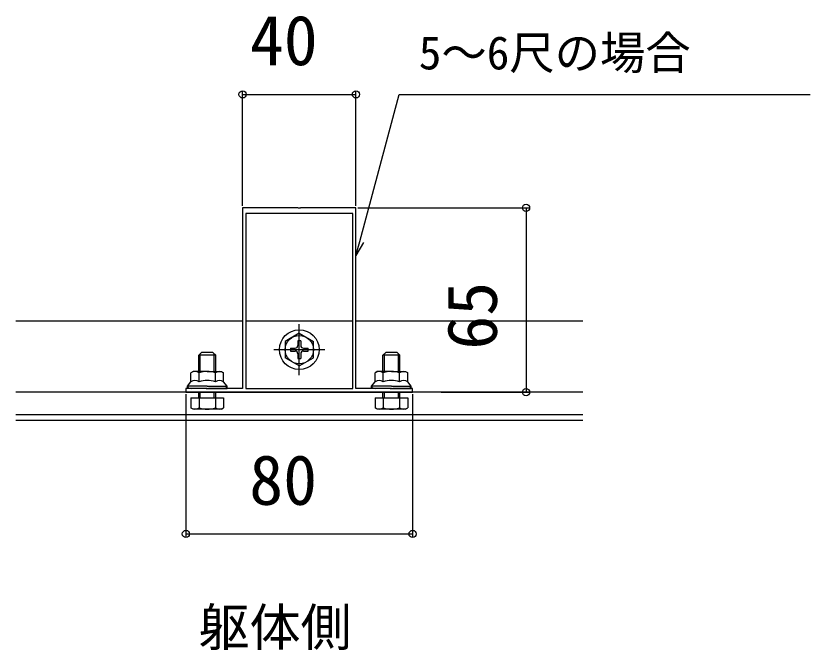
# Model space of a CAD drawing. Units: millimetres, scale not verified. Extents: x -1050 to 1050, y -1570 to 1562.
# Drawn here: x -651.7 to -371.4, y -935.9 to -712.3 of the extents above; entities that cross this region are included whole.
import ezdxf
from ezdxf.enums import TextEntityAlignment as Align

# ---------------------------------------------------------------- set-up
doc = ezdxf.new("R2010")
doc.units = ezdxf.units.MM
doc.header["$LTSCALE"] = 8
for name, color, linetype in [('0-1_USER1', 3, 'Continuous'), ('0-2_YKK_11', 7, 'Continuous'), ('0-3_YKK_12', 2, 'Continuous'), ('0-4_YKK_13', 4, 'Continuous'), ('0-5_YKK_D', 6, 'Continuous')]:
    doc.layers.add(name, color=color, linetype=linetype)
doc.styles.add('ＭＳ ゴシック', font='')
doc.styles.get('ＭＳ ゴシック').set_extended_font_data('MS Gothic')

msp = doc.modelspace()

# ---------------------------------------------------------------- linework, layer by layer
at = {"layer": '0-2_YKK_11'}
for points in [[(-591.656, -844.935), (-511.656, -844.935), (-511.656, -843.635), (-518.698, -843.635), (-518.881, -843.755), (-519.431, -843.755), (-519.614, -843.635), (-531.656, -843.635), (-531.656, -779.935), (-551.198, -779.935), (-551.381, -780.055), (-551.931, -780.055), (-552.114, -779.935), (-571.656, -779.935), (-571.656, -843.635), (-583.698, -843.635), (-583.881, -843.755), (-584.431, -843.755), (-584.614, -843.635), (-591.656, -843.635)], [(-532.756, -843.635), (-532.756, -781.935), (-570.556, -781.935), (-570.556, -843.635)]]:
    msp.add_lwpolyline(points, close=True, dxfattribs=at)
at = {"layer": '0-3_YKK_12'}
for p, q in [((-571.656, -819.935), (-651.656, -819.935)), ((-532.756, -819.935), (-570.556, -819.935)), ((-451.656, -819.935), (-531.656, -819.935)), ((-451.656, -844.935), (-651.656, -844.935)), ((-451.656, -852.935), (-651.656, -852.935)), ((-451.656, -854.935), (-651.656, -854.935))]:
    msp.add_line(p, q, dxfattribs=at)
at = {"layer": '0-4_YKK_13'}
for p, q in [((-551.656, -838.935), (-551.656, -820.935)), ((-551.656, -824.185), (-556.656, -827.072)), ((-551.656, -824.185), (-546.656, -827.072)), ((-556.656, -827.072), (-556.656, -832.798)), ((-554.806, -829.435), (-553.156, -829.435)), ((-554.806, -829.435), (-554.806, -830.435)), ((-552.156, -826.785), (-552.156, -828.435)), ((-551.156, -826.785), (-552.156, -826.785)), ((-551.156, -826.785), (-551.156, -828.435)), ((-550.156, -829.435), (-548.506, -829.435)), ((-548.506, -830.435), (-548.506, -829.435)), ((-546.656, -832.798), (-546.656, -827.072)), ((-581.156, -831.935), (-587.156, -831.935)), ((-586.616, -837.635), (-586.616, -831.395)), ((-581.696, -837.635), (-581.696, -831.395)), ((-560.656, -829.935), (-542.656, -829.935)), ((-554.806, -830.435), (-553.156, -830.435)), ((-552.156, -831.435), (-552.156, -833.085)), ((-551.156, -831.435), (-551.156, -833.085)), ((-550.156, -830.435), (-548.506, -830.435)), ((-516.156, -831.935), (-522.156, -831.935)), ((-521.616, -837.635), (-521.616, -831.395)), ((-516.696, -837.635), (-516.696, -831.395)), ((-551.656, -835.685), (-556.656, -832.798)), ((-552.156, -833.085), (-551.156, -833.085)), ((-551.656, -835.685), (-546.656, -832.798)), ((-589.156, -837.635), (-589.93, -838.081)), ((-584.156, -837.635), (-589.156, -837.635)), ((-584.156, -837.635), (-579.156, -837.635)), ((-579.156, -837.635), (-578.383, -838.081)), ((-524.156, -837.635), (-524.93, -838.081)), ((-519.156, -837.635), (-524.156, -837.635)), ((-519.156, -837.635), (-514.156, -837.635)), ((-514.156, -837.635), (-513.383, -838.081)), ((-589.93, -841.235), (-589.93, -838.081)), ((-587.043, -841.235), (-587.043, -838.081)), ((-581.269, -841.235), (-581.269, -838.081)), ((-578.383, -841.235), (-578.383, -838.081)), ((-524.93, -841.235), (-524.93, -838.081)), ((-522.043, -841.235), (-522.043, -838.081)), ((-516.269, -841.235), (-516.269, -838.081)), ((-513.383, -841.235), (-513.383, -838.081)), ((-591.156, -843.635), (-591.156, -842.835)), ((-577.156, -843.635), (-577.156, -842.835)), ((-526.156, -843.635), (-526.156, -842.835)), ((-512.156, -843.635), (-512.156, -842.835)), ((-584.156, -843.635), (-591.156, -843.635)), ((-587.156, -846.935), (-587.156, -844.935)), ((-586.616, -846.935), (-586.616, -844.935)), ((-584.156, -843.635), (-577.156, -843.635)), ((-581.696, -846.935), (-581.696, -844.935)), ((-581.156, -846.935), (-581.156, -844.935)), ((-519.156, -843.635), (-526.156, -843.635)), ((-522.156, -846.935), (-522.156, -844.935)), ((-521.616, -846.935), (-521.616, -844.935)), ((-519.156, -843.635), (-512.156, -843.635)), ((-516.696, -846.935), (-516.696, -844.935)), ((-516.156, -846.935), (-516.156, -844.935)), ((-589.93, -846.935), (-589.93, -850.488)), ((-587.043, -846.935), (-587.043, -850.488)), ((-581.269, -846.935), (-581.269, -850.488)), ((-524.93, -846.935), (-524.93, -850.488)), ((-522.043, -846.935), (-522.043, -850.488)), ((-516.269, -846.935), (-516.269, -850.488)), ((-589.156, -850.935), (-589.93, -850.488)), ((-579.156, -850.935), (-589.156, -850.935)), ((-579.156, -850.935), (-578.383, -850.488)), ((-524.156, -850.935), (-524.93, -850.488)), ((-514.156, -850.935), (-524.156, -850.935)), ((-514.156, -850.935), (-513.383, -850.488))]:
    msp.add_line(p, q, dxfattribs=at)
for points in [[(-587.156, -837.635), (-587.156, -831.935), (-586.156, -830.935)], [(-581.156, -837.635), (-581.156, -831.935), (-582.156, -830.935), (-586.156, -830.935)], [(-522.156, -837.635), (-522.156, -831.935), (-521.156, -830.935)], [(-516.156, -837.635), (-516.156, -831.935), (-517.156, -830.935), (-521.156, -830.935)], [(-584.156, -842.835), (-591.156, -842.835), (-589.93, -841.235)], [(-584.156, -842.835), (-577.156, -842.835), (-578.383, -841.235)], [(-519.156, -842.835), (-526.156, -842.835), (-524.93, -841.235)], [(-519.156, -842.835), (-512.156, -842.835), (-513.383, -841.235)], [(-589.93, -846.935), (-578.383, -846.935), (-578.383, -850.488)], [(-524.93, -846.935), (-513.383, -846.935), (-513.383, -850.488)]]:
    msp.add_lwpolyline(points, dxfattribs=at)
for radius in [7, 5]:
    msp.add_circle((-551.656, -829.935), radius, dxfattribs=at)
for centre, radius, start, end in [((-553.156, -828.435), 1, 270, 0), ((-550.156, -828.435), 1, 180, 270), ((-553.156, -831.435), 1, 0, 90), ((-550.156, -831.435), 1, 90, 180), ((-588.486, -840.191), 2.556, 55.61575, 124.38425), ((-584.156, -847.188), 9.553, 90, 107.58795), ((-584.156, -847.188), 9.553, 72.41205, 90), ((-579.826, -840.191), 2.556, 55.61575, 124.38425), ((-523.486, -840.191), 2.556, 55.61575, 124.38425), ((-519.156, -847.188), 9.553, 90, 107.58795), ((-519.156, -847.188), 9.553, 72.41205, 90), ((-514.826, -840.191), 2.556, 55.61575, 124.38425), ((-588.486, -843.344), 2.556, 55.61575, 124.38425), ((-584.156, -850.342), 9.553, 90, 107.58795), ((-584.156, -850.342), 9.553, 72.41205, 90), ((-579.826, -843.344), 2.556, 55.61575, 124.38425), ((-523.486, -843.344), 2.556, 55.61575, 124.38425), ((-519.156, -850.342), 9.553, 90, 107.58795), ((-519.156, -850.342), 9.553, 72.41205, 90), ((-514.826, -843.344), 2.556, 55.61575, 124.38425), ((-588.486, -848.379), 2.556, 235.61575, 304.38425), ((-584.156, -841.381), 9.553, 252.41205, 287.58795), ((-579.826, -848.379), 2.556, 235.61575, 304.38425), ((-523.486, -848.379), 2.556, 235.61575, 304.38425), ((-519.156, -841.381), 9.553, 252.41205, 287.58795), ((-514.826, -848.379), 2.556, 235.61575, 304.38425)]:
    msp.add_arc(centre, radius, start, end, dxfattribs=at)
for centre, start_param, end_param in [((-589.656, -842.835), 3.1415927, 4.712389), ((-578.656, -842.835), 4.712389, 6.2831853), ((-524.656, -842.835), 3.1415927, 4.712389), ((-513.656, -842.835), 4.712389, 6.2831853)]:
    msp.add_ellipse(centre, major_axis=(1.5, 0), ratio=0.533333, start_param=start_param, end_param=end_param, dxfattribs=at)
at = {"layer": '0-5_YKK_D'}
for p, q in [((-571.656, -779.235), (-571.656, -738.935)), ((-531.656, -779.235), (-531.656, -738.935)), ((-571.656, -739.935), (-531.656, -739.935)), ((-530.956, -779.935), (-470.656, -779.935)), ((-471.656, -779.935), (-471.656, -844.935)), ((-591.656, -845.635), (-591.656, -895.935)), ((-511.656, -845.635), (-511.656, -895.935)), ((-501.656, -844.935), (-470.656, -844.935)), ((-591.656, -894.935), (-511.656, -894.935))]:
    msp.add_line(p, q, dxfattribs=at)
for points in [[(-531.656, -796.779), (-530.336, -791.852), (-516.425, -739.935), (-371.416, -739.935)], [(-529.016, -792.206), (-531.656, -796.779), (-531.656, -791.499)]]:
    msp.add_lwpolyline(points, dxfattribs=at)
for centre in [(-571.656, -739.935), (-531.656, -739.935), (-471.656, -779.935), (-471.656, -844.935), (-591.656, -894.935), (-511.656, -894.935)]:
    msp.add_circle(centre, 1.275, dxfattribs=at)

# ---------------------------------------------------------------- texts
at = {"layer": '0-1_USER1', "style": 'ＭＳ ゴシック'}
msp.add_text('躯体側', height=13.2, dxfattribs=at).set_placement((-587.227, -938.375), align=Align.BOTTOM_LEFT)
at = {"layer": '0-5_YKK_D', "style": 'ＭＳ ゴシック'}
for s, height, p in [('40', 17.6, (-569.111, -734.935)), ('5～6尺の場合', 11.73, (-509.507, -734.662)), ('80', 17.6, (-569.315, -889.935))]:
    msp.add_text(s, height=height, dxfattribs=at).set_placement(p, align=Align.BOTTOM_LEFT)
msp.add_text('65', height=17.6, rotation=90, dxfattribs=at).set_placement((-476.656, -829.958), align=Align.BOTTOM_LEFT)

doc.saveas('drawing.dxf')
